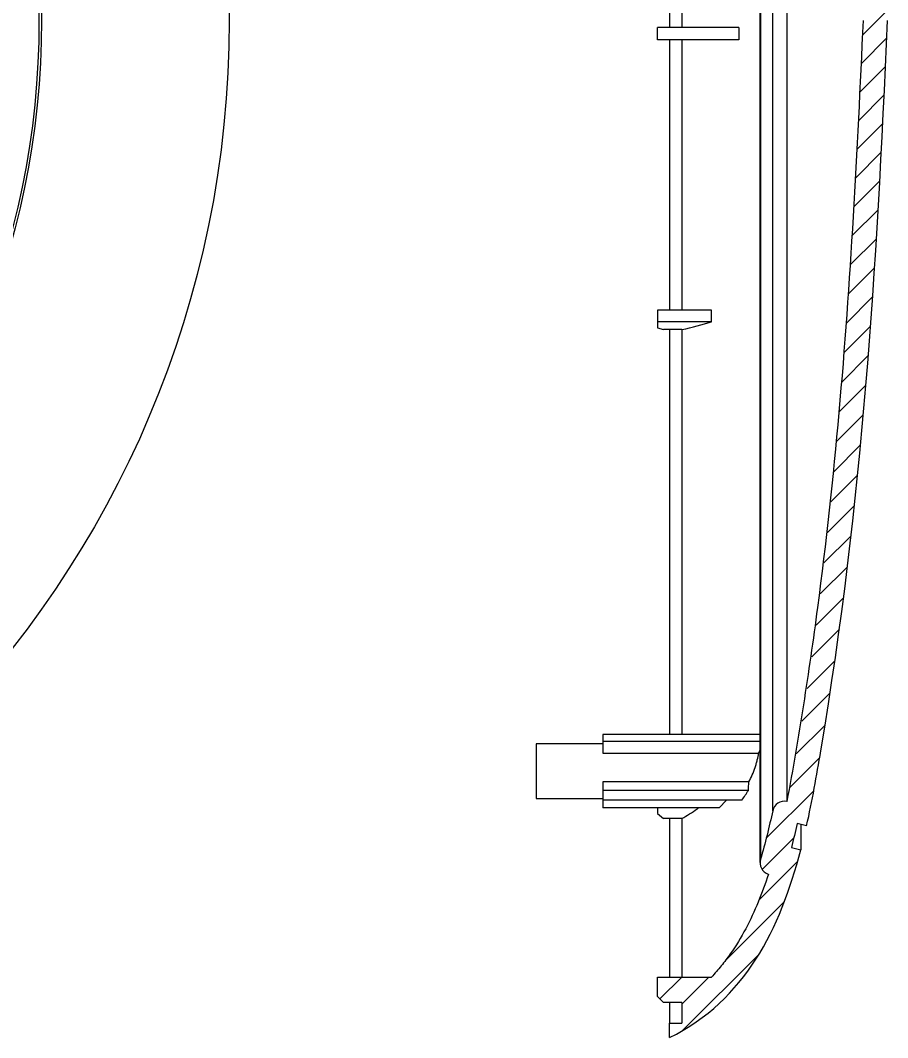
# Model space of a CAD drawing. Header units: inches. Extents: x 2104 to 3832, y 410 to 823.
# Drawn here: x 2378.9 to 2450.5, y 607.8 to 691.8 of the extents above; entities that cross this region are included whole.
import ezdxf

# ---------------------------------------------------------------- set-up
doc = ezdxf.new("R2010")
doc.units = ezdxf.units.IN
doc.styles.add('SLDTEXTSTYLE2', font='TXT', dxfattribs={"width": 0.6, "bigfont": 'bigfont'})
doc.dimstyles.new('5', dxfattribs={"dimtxt": 5, "dimasz": 2.5, "dimexe": 1.25, "dimexo": 0.625, "dimtad": 0, "dimzin": 12, "dimtxsty": 'SLDTEXTSTYLE2', "dimcen": 2.5, "dimclrd": 3, "dimclre": 3, "dimclrt": 256, "dimadec": 0, "dimazin": 0, "dimtfac": 1, "dimtmove": 0, "dimatfit": 3, "dimfxl": 1, "dimarcsym": 0})

# ---------------------------------------------------------------- blocks, each defined once
blk = doc.blocks.new('*D141')
at = {"color": 3, "lineweight": -2}
for p, q in [((2371.985357491929, 764.121772213361), (2367.275159035584, 758.4244722658229)), ((2258.635700011223, 627.017783155663), (2365.682205090945, 756.49768796802)), ((2257.042746066584, 625.0909988578601), (2255.449792121945, 623.1642145600572))]:
    blk.add_line(p, q, dxfattribs=at)
at = {"color": 3}
for points in [[(2366.954028319283, 758.6899645899294), (2367.596289751884, 758.1589799417164), (2365.682205090945, 756.49768796802)], [(2256.721615350284, 625.3564911819666), (2257.363876782885, 624.8255065337536), (2258.635700011223, 627.017783155663)]]:
    blk.add_solid(points, dxfattribs=at)
at = {"layer": 'Defpoints', "color": 0}
for p in [(2365.682205090945, 756.49768796802), (2258.635700011223, 627.017783155663)]:
    blk.add_point(p, dxfattribs=at)
at = {"insert": (2375.569503867366, 768.4570368834177), "char_height": 5, "attachment_point": 5, "rotation": 50.41802353399346, "style": 'SLDTEXTSTYLE2'}
blk.add_mtext('∅168', dxfattribs=at)
blk = doc.blocks.new('*D145')
at = {"color": 3, "lineweight": -2}
for p, q in [((2380.861533003853, 751.3725651326511), (2365.784823958691, 738.2901534635012)), ((2260.421316052195, 646.863783079254), (2363.896589049972, 736.6516880444287)), ((2258.533081143476, 645.2253176601815), (2256.644846234758, 643.5868522411089))]:
    blk.add_line(p, q, dxfattribs=at)
at = {"color": 3}
for points in [[(2365.511746388845, 738.6048592816209), (2366.057901528537, 737.9754476453813), (2363.896589049972, 736.6516880444287)], [(2258.26000357363, 645.5400234783012), (2258.806158713322, 644.9106118420618), (2260.421316052195, 646.863783079254)]]:
    blk.add_solid(points, dxfattribs=at)
at = {"layer": 'Defpoints', "color": 0}
for p in [(2363.896589049972, 736.6516880444287), (2260.421316052195, 646.863783079254)]:
    blk.add_point(p, dxfattribs=at)
at = {"insert": (2385.11006154847, 755.0591123255642), "char_height": 5, "attachment_point": 5, "rotation": 40.94893771763659, "style": 'SLDTEXTSTYLE2'}
blk.add_mtext('∅137', dxfattribs=at)
blk = doc.blocks.new('*D146')
at = {"color": 3, "lineweight": -2}
for p, q in [((2385.504987496969, 742.4297838197485), (2367.282069022958, 729.8402470438848)), ((2259.092706436427, 655.0962393272896), (2365.225198665741, 728.4192317963934)), ((2257.03583607921, 653.675224079798), (2254.978965721994, 652.2542088323066))]:
    blk.add_line(p, q, dxfattribs=at)
at = {"color": 3}
for points in [[(2367.045233148376, 730.1830587700875), (2367.518904897539, 729.4974353176821), (2365.225198665741, 728.4192317963934)], [(2256.799000204628, 654.0180358060007), (2257.272671953792, 653.3324123535953), (2259.092706436427, 655.0962393272896)]]:
    blk.add_solid(points, dxfattribs=at)
at = {"layer": 'Defpoints', "color": 0}
for p in [(2365.225198665741, 728.4192317963934), (2259.092706436427, 655.0962393272896)]:
    blk.add_point(p, dxfattribs=at)
at = {"insert": (2390.132945800706, 745.627068126604), "char_height": 5, "attachment_point": 5, "rotation": 34.63915281549411, "style": 'SLDTEXTSTYLE2'}
blk.add_mtext('∅129', dxfattribs=at)
blk = doc.blocks.new('*D147')
at = {"color": 3, "lineweight": -2}
for p, q in [((2389.831229011146, 733.5065068581891), (2372.935861169175, 724.4252634577233)), ((2253.584105839445, 660.2738137491441), (2370.733799262723, 723.2416573745393)), ((2251.382043932992, 659.0902076659598), (2249.17998202654, 657.9066015827758))]:
    blk.add_line(p, q, dxfattribs=at)
at = {"color": 3}
for points in [[(2372.738593488645, 724.7922737754653), (2373.133128849706, 724.0582531399812), (2370.733799262723, 723.2416573745393)], [(2251.184776252462, 659.457217983702), (2251.579311613523, 658.7231973482178), (2253.584105839445, 660.2738137491441)]]:
    blk.add_solid(points, dxfattribs=at)
at = {"layer": 'Defpoints', "color": 0}
for p in [(2370.733799262723, 723.2416573745393), (2253.584105839445, 660.2738137491441)]:
    blk.add_point(p, dxfattribs=at)
at = {"insert": (2394.785868300664, 736.1696205453536), "char_height": 5, "attachment_point": 5, "rotation": 28.25798537418927, "style": 'SLDTEXTSTYLE2'}
blk.add_mtext('∅133', dxfattribs=at)

msp = doc.modelspace()

# ---------------------------------------------------------------- hatches: boundary and pattern name
at = {"linetype": 'Continuous', "lineweight": 0}
h = msp.add_hatch(dxfattribs=at)
h.set_pattern_fill('ANSI31', color=4, scale=0.5, style=0)
h.set_pattern_definition([(45, (0, 0), (-1.122532015133644, 1.122532015133644), [])])
edge = h.paths.add_edge_path(flags=0)
edge.add_spline(control_points=[(2446.989447173557, 718.2541444320099), (2447.252562247188, 714.8089284956033), (2447.480385189429, 711.3609360607487), (2447.6837575974, 707.911677871787), (2447.842423341096, 705.2206583711242), (2447.986260308176, 702.5287492845051), (2448.120542346035, 699.836402890469), (2448.187687194622, 698.4901529090586), (2448.252441939381, 697.1437826249661), (2448.31544239243, 695.7973323339953), (2448.346942844606, 695.1241023658662), (2448.378004379681, 694.4508517647542), (2448.40870394475, 693.7775848004832), (2448.42405374491, 693.4409509318194), (2448.439313024875, 693.1043129258829), (2448.45449121743, 692.7676712761023), (2448.462080315387, 692.5993504139593), (2448.469649139641, 692.4310286366491), (2448.477198856927, 692.2627060035626), (2448.480973715751, 692.1785446829805), (2448.484743797719, 692.0943831480159), (2448.488509247879, 692.0102214059572), (2448.49039197298, 691.9681405344592), (2448.492273540122, 691.9260596111379), (2448.494153967387, 691.8839786368964), (2448.495094181022, 691.8629381497191), (2448.496034109687, 691.8418976498057), (2448.496973755639, 691.820857137269), (2448.497443578615, 691.8103368809933), (2448.497913330913, 691.7998166215613), (2448.498383012815, 691.7892963589867), (2448.498617853767, 691.7840362276985), (2448.498852677118, 691.7787760956245), (2448.499087482906, 691.7735159627665), (2448.4992048858, 691.7708858963375), (2448.499322284303, 691.7682558297123), (2448.49943967842, 691.7656257628915), (2448.499498375478, 691.764310729481), (2448.49955707144, 691.7629956960217), (2448.499615766305, 691.7616806625134), (2448.499645113738, 691.7610231457592), (2448.499674460897, 691.7603656289926), (2448.499703807781, 691.7597081122141), (2448.499718481224, 691.7593793538248), (2448.499733154598, 691.7590505954325), (2448.499747827903, 691.7587218370369), (2448.499755164556, 691.7585574578394), (2448.499762501192, 691.758393078641), (2448.49976983781, 691.7582286994417), (2448.499773506119, 691.758146509842), (2448.499777174424, 691.7580643202422), (2448.499780842725, 691.7579821306423), (2448.499782676875, 691.7579410358422), (2448.499784511024, 691.7578999410422), (2448.499786345173, 691.7578588462421), (2448.499787262247, 691.7578382988419), (2448.499788179321, 691.7578177514421), (2448.499789096394, 691.7577972040418), (2448.499789554931, 691.7577869303419), (2448.499790013468, 691.7577766566418), (2448.499790472004, 691.7577663829417)], knot_values=[0.03830570099803855, 0.03830570099803855, 0.03830570099803855, 0.03830570099803855, 0.04866232721367204, 0.04866232721367204, 0.04866232721367204, 0.05674176029441488, 0.05674176029441488, 0.05674176029441488, 0.06078167687195812, 0.06078167687195812, 0.06078167687195812, 0.0628016478573245, 0.0628016478573245, 0.0628016478573245, 0.0638116343763189, 0.0638116343763189, 0.0638116343763189, 0.06431662773529605, 0.06431662773529605, 0.06431662773529605, 0.06456912442560679, 0.06456912442560679, 0.06456912442560679, 0.06469537277201987, 0.06469537277201987, 0.06469537277201987, 0.06475849694537784, 0.06475849694537784, 0.06475849694537784, 0.06479005903207542, 0.06479005903207542, 0.06479005903207542, 0.0648058400754265, 0.0648058400754265, 0.0648058400754265, 0.06481373059710233, 0.06481373059710233, 0.06481373059710233, 0.06481767585794028, 0.06481767585794028, 0.06481767585794028, 0.06481964848835926, 0.06481964848835926, 0.06481964848835926, 0.06482063480356876, 0.06482063480356876, 0.06482063480356876, 0.0648211279611735, 0.0648211279611735, 0.0648211279611735, 0.06482137453997587, 0.06482137453997587, 0.06482137453997587, 0.06482149782937706, 0.06482149782937706, 0.06482149782937706, 0.06482155947407765, 0.06482155947407765, 0.06482155947407765, 0.06482159029642796, 0.06482159029642796, 0.06482159029642796, 0.06482159029642796], weights=[1, 1, 1, 1, 1, 1, 1, 1, 1, 1, 1, 1, 1, 1, 1, 1, 1, 1, 1, 1, 1, 1, 1, 1, 1, 1, 1, 1, 1, 1, 1, 1, 1, 1, 1, 1, 1, 1, 1, 1, 1, 1, 1, 1, 1, 1, 1, 1, 1, 1, 1, 1, 1, 1, 1, 1, 1, 1, 1, 1, 1], degree=3, periodic=0)
edge.add_spline(control_points=[(2448.499790472004, 691.7577663829417), (2448.499790013468, 691.7576944670415), (2448.499789554931, 691.7576841933413), (2448.499789096394, 691.7576739196414), (2448.499788179321, 691.7576533722414), (2448.499787262247, 691.7576328248412), (2448.499786345173, 691.7576122774411), (2448.499784511024, 691.7575711826411), (2448.499782676875, 691.757530087841), (2448.499780842725, 691.757488993041), (2448.499777174424, 691.7574068034411), (2448.499773506119, 691.7573246138412), (2448.49976983781, 691.7572424242418), (2448.499762501192, 691.7570780450425), (2448.499755164556, 691.7569136658439), (2448.499747827903, 691.7567492866461), (2448.499733154598, 691.7564205282507), (2448.499718481224, 691.7560917698585), (2448.499703807781, 691.755763011469), (2448.499674460897, 691.7551054946904), (2448.499645113738, 691.7544479779241), (2448.499615766305, 691.7537904611701), (2448.49955707144, 691.7524754276616), (2448.499498375478, 691.7511603942022), (2448.49943967842, 691.7498453607915), (2448.499322284303, 691.747215293971), (2448.4992048858, 691.7445852273457), (2448.499087482906, 691.7419551609165), (2448.498852677118, 691.7366950280585), (2448.498617853767, 691.7314348959848), (2448.498383012815, 691.7261747646966), (2448.497913330913, 691.7156545021218), (2448.497443578615, 691.70513424269), (2448.496973755639, 691.6946139864145), (2448.496034109687, 691.6735734738774), (2448.495094181022, 691.6525329739642), (2448.494153967387, 691.6314924867871), (2448.492273540122, 691.5894115125453), (2448.49039197298, 691.5473305892241), (2448.488509247879, 691.5052497177263), (2448.484743797719, 691.4210879756673), (2448.480973715751, 691.336926440703), (2448.477198856927, 691.2527651201207), (2448.469649139641, 691.0844424870342), (2448.462080315387, 690.9161207097237), (2448.45449121743, 690.7477998475812), (2448.439313024875, 690.4111581978005), (2448.42405374491, 690.0745201918638), (2448.40870394475, 689.7378863232003), (2448.378004379681, 689.064619358929), (2448.346942844606, 688.3913687578171), (2448.31544239243, 687.7181387896879), (2448.252441939381, 686.3716884987172), (2448.187687194622, 685.0253182146249), (2448.120542346035, 683.6790682332143), (2447.986260308176, 680.9867218391779), (2447.842423341096, 678.2948127525593), (2447.6837575974, 675.6037932518963), (2447.366607833401, 670.2248363347968), (2446.989587203035, 664.8485302080318), (2446.512991188099, 659.4813505271037), (2445.554444363488, 648.6866882155263), (2444.34596088031, 637.8796059739626), (2442.196678352565, 627.2577355618415)], knot_values=[0, 0, 0, 0, 3.085178303078937e-08, 3.085178303078937e-08, 3.085178303078937e-08, 9.255534908145238e-08, 9.255534908145238e-08, 9.255534908145238e-08, 2.159624811735725e-07, 2.159624811735725e-07, 2.159624811735725e-07, 4.627767453579289e-07, 4.627767453579289e-07, 4.627767453579289e-07, 9.564052737292494e-07, 9.564052737292494e-07, 9.564052737292494e-07, 1.943662330469564e-06, 1.943662330469564e-06, 1.943662330469564e-06, 3.918176443951471e-06, 3.918176443951471e-06, 3.918176443951471e-06, 7.867204670909145e-06, 7.867204670909145e-06, 7.867204670909145e-06, 1.57652611247572e-05, 1.57652611247572e-05, 1.57652611247572e-05, 3.156137403187197e-05, 3.156137403187197e-05, 3.156137403187197e-05, 6.31535998415098e-05, 6.31535998415098e-05, 6.31535998415098e-05, 0.0001263380514235895, 0.0001263380514235895, 0.0001263380514235895, 0.0002527069542845679, 0.0002527069542845679, 0.0002527069542845679, 0.0005054447574887112, 0.0005054447574887112, 0.0005054447574887112, 0.001010920342231985, 0.001010920342231985, 0.001010920342231985, 0.002021871312568641, 0.002021871312568641, 0.002021871312568641, 0.00404377119865948, 0.00404377119865948, 0.00404377119865948, 0.00808754555340326, 0.00808754555340326, 0.00808754555340326, 0.01617469380651018, 0.01617469380651018, 0.01617469380651018, 0.0323410316540526, 0.0323410316540526, 0.0323410316540526, 0.06488348940952818, 0.06488348940952818, 0.06488348940952818, 0.06488348940952818], weights=[1, 1, 1, 1, 1, 1, 1, 1, 1, 1, 1, 1, 1, 1, 1, 1, 1, 1, 1, 1, 1, 1, 1, 1, 1, 1, 1, 1, 1, 1, 1, 1, 1, 1, 1, 1, 1, 1, 1, 1, 1, 1, 1, 1, 1, 1, 1, 1, 1, 1, 1, 1, 1, 1, 1, 1, 1, 1, 1, 1, 1, 1, 1, 1], degree=3, periodic=0)
edge.add_line((2442.196678352565, 627.2577355618415), (2442.190616917649, 627.2589620629803))
edge.add_arc((2441.992291247888, 626.2788258843226), 1, 78.56093418914296, 167.8325039065477)
edge.add_spline(control_points=[(2441.014755626292, 626.4895961585809), (2440.725535656646, 625.1482171439103), (2440.398120879284, 623.8134282600923), (2440.004955538592, 622.4987545870009)], knot_values=[0.05200742872861054, 0.05200742872861054, 0.05200742872861054, 0.05200742872861054, 0.05611279730701689, 0.05611279730701689, 0.05611279730701689, 0.05611279730701689], weights=[1, 1, 1, 1], degree=3, periodic=0)
edge.add_arc((2440.963029529735, 622.2122336846311), 1, 163.3502183027959, 251.8895253656285)
edge.add_line((2440.652179334998, 621.2617747657758), (2440.664529648651, 621.2577355618416))
edge.add_spline(control_points=[(2440.664529648651, 621.2577355618415), (2439.814471667025, 618.6585890795169), (2438.65096987388, 616.0889148506272), (2436.966722386829, 613.9345074121255), (2436.648085512479, 613.5269226257107), (2436.310484274962, 613.1333727353909), (2435.954743456865, 612.7577355618415)], knot_values=[0, 0, 0, 0, 0.008203867933991976, 0.008203867933991976, 0.008203867933991976, 0.00973531932484115, 0.00973531932484115, 0.00973531932484115, 0.00973531932484115], weights=[1, 1, 1, 1, 1, 1, 1], degree=3, periodic=0)
edge.add_line((2435.954743456865, 612.7577355618415), (2431.501781203515, 612.7577355618415))
edge.add_line((2431.501781203515, 612.7577355618415), (2431.501781203515, 611.1593045608968))
edge.add_line((2431.501781203515, 611.1593045608967), (2432.001781203515, 610.6593045608967))
edge.add_line((2432.001781203515, 610.6593045608967), (2433.501781203515, 610.6593045608967))
edge.add_line((2433.501781203515, 610.6593045608967), (2433.501781203515, 608.9577355618414))
edge.add_line((2433.501781203515, 608.9577355618416), (2432.501781203515, 608.9577355618416))
edge.add_line((2432.501781203515, 608.9577355618416), (2432.501781203515, 607.7577355618415))
edge.add_spline(control_points=[(2432.501781203515, 607.7577355618415), (2438.765381866994, 610.8807565229487), (2441.630064702067, 616.7425787953222), (2443.331411230318, 623.2577355618424)], knot_values=[0, 0, 0, 0, 0.222015499714834, 0.222015499714834, 0.222015499714834, 0.222015499714834], weights=[1, 1, 1, 1], degree=3, periodic=0)
edge.add_line((2443.331411230318, 623.2577355618415), (2442.557367940391, 623.459866671073))
edge.add_spline(control_points=[(2442.557367940391, 623.4598666710732), (2442.728350250705, 624.114628377463), (2442.88657082531, 624.7727984812697), (2443.034881581661, 625.433064913966)], knot_values=[0, 0, 0, 0, 0.002023571343347667, 0.002023571343347667, 0.002023571343347667, 0.002023571343347667], weights=[1, 1, 1, 1], degree=3, periodic=0)
edge.add_line((2443.034881581661, 625.433064913966), (2443.815432424517, 625.2577355618416))
edge.add_spline(control_points=[(2443.815432424517, 625.2577355618415), (2444.274447108498, 627.3012285316385), (2448.356235510512, 650.3124960150059), (2449.575787517744, 670.9930216800554), (2450.501781203515, 691.7577355618415)], knot_values=[0.2445291102303509, 0.2445291102303509, 0.2445291102303509, 0.2445291102303509, 0.312997624451679, 1, 1, 1, 1], weights=[1, 1, 1, 1, 1], degree=3, periodic=0)
edge.add_spline(control_points=[(2450.501781203515, 691.7577355618415), (2450.02483111843, 702.4529834937206), (2449.499324000714, 712.6286583967029), (2448.626839355753, 722.8157480954138)], knot_values=[0, 0, 0, 0, 0.3538532135867314, 0.3538532135867314, 0.3538532135867314, 0.3538532135867314], weights=[1, 1, 1, 1], degree=3, periodic=0)
edge.add_line((2448.626839358033, 722.8157480687925), (2447.829757417005, 722.7474810981059))
edge.add_spline(control_points=[(2447.829757414729, 722.7474811246803), (2447.75504013993, 723.6198765127361), (2447.677798267537, 724.4920597992794), (2447.597885216133, 725.3639945952763), (2447.541135044276, 725.9831982003508), (2447.483037642093, 726.6022799203885), (2447.42354372559, 727.2212259280838)], knot_values=[0.01647856169807737, 0.01647856169807737, 0.01647856169807737, 0.01647856169807737, 0.01910499037357435, 0.01910499037357435, 0.01910499037357435, 0.02097026043283306, 0.02097026043283306, 0.02097026043283306, 0.02097026043283306], weights=[1, 1, 1, 1, 1, 1, 1], degree=3, periodic=0)
edge.add_spline(control_points=[(2447.423543728279, 727.2212259001188), (2447.688986958098, 727.2467406576963), (2447.954430187917, 727.2722554152734), (2448.219873417736, 727.2977701728506)], knot_values=[0, 0, 0, 0, 1, 1, 1, 1], weights=[1, 1, 1, 1], degree=3, periodic=0)
edge.add_spline(control_points=[(2448.219873415043, 727.2977702008726), (2447.440371283828, 735.4073343457097), (2446.164139576823, 745.561015484907), (2444.274447108498, 756.2142425920448), (2443.815432424517, 758.2577355618415)], knot_values=[0.4057203613659054, 0.4057203613659054, 0.4057203613659054, 0.4057203613659054, 0.687002375548321, 0.7554708897696493, 0.7554708897696493, 0.7554708897696493, 0.7554708897696493], weights=[1, 1, 1, 1, 1], degree=3, periodic=0)
edge.add_line((2443.815432424517, 758.2577355618415), (2443.034881581661, 758.0824062097172))
edge.add_spline(control_points=[(2443.034881581661, 758.0824062097173), (2442.88657082531, 758.7426726424138), (2442.728350250705, 759.4008427462203), (2442.557367940391, 760.05560445261)], knot_values=[0.05217975978848448, 0.05217975978848448, 0.05217975978848448, 0.05217975978848448, 0.05420357632891264, 0.05420357632891264, 0.05420357632891264, 0.05420357632891264], weights=[1, 1, 1, 1], degree=3, periodic=0)
edge.add_line((2442.557367940391, 760.05560445261), (2443.331411230318, 760.2577355618416))
edge.add_spline(control_points=[(2443.331411230318, 760.2577355618411), (2441.630064702067, 766.7728923283611), (2438.765381866994, 772.6347146007346), (2432.501781203515, 775.7577355618415)], knot_values=[0.777984500285169, 0.777984500285169, 0.777984500285169, 0.777984500285169, 1, 1, 1, 1], weights=[1, 1, 1, 1], degree=3, periodic=0)
edge.add_line((2432.501781203515, 775.7577355618415), (2432.501781203515, 774.5577355618415))
edge.add_line((2432.501781203515, 774.5577355618417), (2433.501781203515, 774.5577355618417))
edge.add_line((2433.501781203515, 774.5577355618417), (2433.501781203515, 772.8561665627866))
edge.add_line((2433.501781203515, 772.8561665627864), (2432.001781203515, 772.8561665627864))
edge.add_line((2432.001781203515, 772.8561665627864), (2431.501781203515, 772.3561665627863))
edge.add_line((2431.501781203515, 772.3561665627864), (2431.501781203515, 770.7577355618416))
edge.add_line((2431.501781203515, 770.7577355618415), (2435.954743456865, 770.7577355618415))
edge.add_spline(control_points=[(2435.954743456865, 770.7577355618415), (2436.518560401465, 770.1623846976873), (2437.036911057002, 769.5213944986373), (2437.507909022314, 768.8502066596992), (2438.907424796129, 766.8558499172801), (2439.907170517806, 764.5734450350084), (2440.664529648651, 762.2577355618415)], knot_values=[0.003218326287193315, 0.003218326287193315, 0.003218326287193315, 0.003218326287193315, 0.005665401560852322, 0.005665401560852322, 0.005665401560852322, 0.01296439333803103, 0.01296439333803103, 0.01296439333803103, 0.01296439333803103], weights=[1, 1, 1, 1, 1, 1, 1], degree=3, periodic=0)
edge.add_line((2440.664529648651, 762.2577355618415), (2440.652179334998, 762.2536963579073))
edge.add_arc((2440.963029529735, 761.3032374390519), 1, 108.1104746343723, 196.6497816972111)
edge.add_spline(control_points=[(2440.004955538592, 761.0167165366823), (2440.398120879284, 759.7020428635909), (2440.725535656646, 758.3672539797727), (2441.014755626292, 757.0258749651022)], knot_values=[1.398578778534941e-17, 1.398578778534941e-17, 1.398578778534941e-17, 1.398578778534941e-17, 0.004100329611792437, 0.004100329611792437, 0.004100329611792437, 0.004100329611792437], weights=[1, 1, 1, 1], degree=3, periodic=0)
edge.add_arc((2441.992291247888, 757.2366452393604), 1, 192.1674960934531, 281.4390658108572)
edge.add_line((2442.190616917649, 756.2565090607028), (2442.196678352565, 756.2577355618416))
edge.add_spline(control_points=[(2442.196678352565, 756.2577355618415), (2443.357616215623, 750.5203178986245), (2444.167352599925, 744.7139639320914), (2444.911294987874, 738.9077355618416)], knot_values=[0, 0, 0, 0, 0.01755681519453793, 0.01755681519453793, 0.01755681519453793, 0.01755681519453793], weights=[1, 1, 1, 1], degree=3, periodic=0)
edge.add_line((2444.911294987874, 738.9077355618416), (2442.501781203515, 738.9077355618416))
edge.add_line((2442.501781203515, 738.9077355618416), (2442.501781203515, 737.7577355618416))
edge.add_line((2442.501781203515, 737.7577355618415), (2445.056713073674, 737.7577355618415))
edge.add_spline(control_points=[(2445.056713073674, 737.7577355618415), (2445.222972131324, 736.4253143605362), (2445.381639841623, 735.0919259131175), (2445.533048026676, 733.7577355618415)], knot_values=[2.433850994216316e-05, 2.433850994216316e-05, 2.433850994216316e-05, 2.433850994216316e-05, 0.004052600539992576, 0.004052600539992576, 0.004052600539992576, 0.004052600539992576], weights=[1, 1, 1, 1], degree=3, periodic=0)
edge.add_line((2445.533048026676, 733.7577355618415), (2442.501781203515, 733.7577355618415))
edge.add_line((2442.501781203515, 733.7577355618415), (2442.501781203515, 732.6077355618415))
edge.add_line((2442.501781203515, 732.6077355618417), (2445.661744909541, 732.6077355618417))
edge.add_spline(control_points=[(2445.661744909541, 732.6077355618414), (2445.694979803955, 732.306548170569), (2445.727851094538, 732.0053204405673), (2445.760363375568, 731.7040541888058)], knot_values=[0.0239006783943341, 0.0239006783943341, 0.0239006783943341, 0.0239006783943341, 0.0248094530934842, 0.0248094530934842, 0.0248094530934842, 0.0248094530934842], weights=[1, 1, 1, 1], degree=3, periodic=0)
edge.add_line((2445.760371371619, 731.704055048975), (2445.759024547216, 731.7039097013519))
edge.add_spline(control_points=[(2445.759024547216, 731.7039097013518), (2445.705311101291, 731.6981130154883), (2445.652031095835, 731.6819437999198), (2445.603528271978, 731.6581254341419), (2445.543376411378, 731.6285865557003), (2445.488668422213, 731.5868798117282), (2445.441049726378, 731.5397284439838), (2445.364456988102, 731.4638873839586), (2445.302975926962, 731.3722604954802), (2445.252512069641, 731.2770149546565), (2445.152599731305, 731.0884402953849), (2445.090576797426, 730.8793904008686), (2445.048461154332, 730.6701796218014), (2444.962449587018, 730.2429144612823), (2444.956303334851, 729.7971324505232), (2445.000552497638, 729.363547950457)], knot_values=[0, 0, 0, 0, 0.0001621065891138515, 0.0001621065891138515, 0.0001621065891138515, 0.0003632548707482219, 0.0003632548707482219, 0.0003632548707482219, 0.0006876843214580516, 0.0006876843214580516, 0.0006876843214580516, 0.001332682913363725, 0.001332682913363725, 0.001332682913363725, 0.002656886744572482, 0.002656886744572482, 0.002656886744572482, 0.002656886744572482], weights=[1, 1, 1, 1, 1, 1, 1, 1, 1, 1, 1, 1, 1, 1, 1, 1], degree=3, periodic=0)
edge.add_spline(control_points=[(2445.000552497638, 729.363547950457), (2445.304684120172, 726.383451849075), (2445.574738879907, 723.3997450068958), (2445.816500089229, 720.4139418762517)], knot_values=[0.03204505601014748, 0.03204505601014748, 0.03204505601014748, 0.03204505601014748, 0.0410214463648737, 0.0410214463648737, 0.0410214463648737, 0.0410214463648737], weights=[1, 1, 1, 1], degree=3, periodic=0)
edge.add_spline(control_points=[(2445.816500089231, 720.4139418762171), (2445.858710722888, 719.8926314374054), (2445.971868639899, 719.3601600027911), (2446.212109396879, 718.8955841856279), (2446.263256076355, 718.7966771112789), (2446.321171963056, 718.7006369766615), (2446.388176067499, 718.6117041808808), (2446.455563377517, 718.5222627663601), (2446.533344400454, 718.4382089440584), (2446.623900601346, 718.3723273027387), (2446.674455428507, 718.3355475465515), (2446.729932001712, 718.3040944646087), (2446.788718431839, 718.282817795522), (2446.83916727706, 718.264558762217), (2446.893206054411, 718.2536804965872), (2446.946850413195, 718.2528081136762), (2446.960600214629, 718.2525845097022), (2446.97437511727, 718.2529940363503), (2446.988086858968, 718.2540405437891)], knot_values=[0, 0, 0, 0, 0.001569049648949982, 0.001569049648949982, 0.001569049648949982, 0.001895863065709207, 0.001895863065709207, 0.001895863065709207, 0.002226072939549613, 0.002226072939549613, 0.002226072939549613, 0.002409524432228198, 0.002409524432228198, 0.002409524432228198, 0.002567190334153628, 0.002567190334153628, 0.002567190334153628, 0.00260705341689275, 0.00260705341689275, 0.00260705341689275, 0.00260705341689275], weights=[1, 1, 1, 1, 1, 1, 1, 1, 1, 1, 1, 1, 1, 1, 1, 1, 1, 1, 1], degree=3, periodic=0)
edge.add_line((2446.988086858968, 718.2540405437891), (2446.989463503617, 718.2541456734508))

# ---------------------------------------------------------------- linework, layer by layer
at = {"color": 7, "linetype": 'Continuous', "lineweight": 15}
for p, q in [((2439.963029529735, 761.3032374390519), (2439.963029529735, 622.2122336846311)), ((2440.004955538592, 761.0167165366821), (2440.004955538592, 622.4987545870009)), ((2441.014755626292, 626.4895961585809), (2441.014755626292, 700.6974134845012)), ((2442.190616917649, 699.727740094599), (2442.190616917649, 627.2589620629805)), ((2442.196678352565, 627.2577355618415), (2442.196678352565, 699.7278916512736)), ((2432.501781203515, 692.3577355618417), (2432.501781203515, 691.1577355618416)), ((2433.501781203515, 692.3577355618417), (2433.501781203515, 691.1577355618416)), ((2431.501781203515, 690.1577355618416), (2431.501781203515, 691.1577355618416)), ((2438.21780732348, 691.1577355618416), (2431.501781203515, 691.1577355618416)), ((2438.209050522945, 690.1577355618416), (2431.501781203515, 690.1577355618416)), ((2432.501781203515, 690.1577355618416), (2432.501781203515, 667.8209212643679)), ((2433.501781203515, 690.1577355618416), (2433.501781203515, 667.8209212643679)), ((2431.501781203515, 667.8209212643679), (2431.501781203515, 666.8698647480729)), ((2435.953244795168, 667.8209212643679), (2431.501781203515, 667.8209212643679)), ((2435.953244795167, 666.8698647480729), (2431.501781203515, 666.8698647480729)), ((2431.501781203515, 666.8698647480729), (2431.501781203515, 666.376401663104)), ((2431.501781203515, 666.376401663104), (2432.001781203515, 666.2218902110641)), ((2433.501781203514, 666.2218902110641), (2432.001781203515, 666.2218902110641)), ((2432.501781203515, 666.2218902110641), (2432.501781203515, 632.785846109785)), ((2433.501781203514, 666.2218902110641), (2433.501781203515, 632.785846109785)), ((2439.963029529735, 632.785846109785), (2427.001781203515, 632.785846109785)), ((2427.001781203515, 632.785846109785), (2427.001781203515, 632.1980608574926)), ((2427.001781203515, 632.0077355618415), (2421.501781203515, 632.0077355618415)), ((2421.501781203515, 632.0077355618415), (2421.501781203515, 627.5077355618415)), ((2439.963029529735, 632.1980608574926), (2427.001781203515, 632.1980608574926)), ((2427.001781203515, 632.1980608574926), (2427.001781203515, 631.2386167643041)), ((2427.001781203515, 631.2386167643041), (2439.854639135012, 631.2386167643041)), ((2439.04886505893, 628.8727953949539), (2427.001781203515, 628.8727953949539)), ((2427.001781203515, 628.8727953949539), (2427.001781203515, 628.1757184580089)), ((2421.501781203515, 627.5077355618415), (2427.001781203515, 627.5077355618415)), ((2439.006819115128, 628.1757184580089), (2427.001781203515, 628.1757184580089)), ((2427.001781203515, 628.1757184580089), (2427.001781203515, 627.3667014636341)), ((2438.47066449667, 627.3667014636341), (2427.001781203515, 627.3667014636341)), ((2427.001781203515, 627.3667014636341), (2427.001781203515, 626.729625013898)), ((2436.595109619761, 626.729625013898), (2427.001781203515, 626.729625013898)), ((2431.501781203515, 626.729625013898), (2431.501781203515, 626.2595972514322)), ((2436.595109619761, 626.729625013898), (2437.199209486186, 627.3667014636341)), ((2442.196678352565, 627.2577355618415), (2442.190616917649, 627.2589620629805)), ((2431.501781203515, 626.2595972514322), (2432.001781203515, 625.8550810183407)), ((2433.501781203514, 625.8550810183407), (2432.001781203515, 625.8550810183407)), ((2432.501781203515, 625.8550810183407), (2432.501781203515, 612.7577355618415)), ((2433.501781203514, 625.8550810183407), (2433.501781203515, 612.7577355618415)), ((2443.815432424517, 625.2577355618415), (2443.034881581661, 625.433064913966)), ((2443.331411230318, 625.3664576562061), (2443.331411230318, 623.2577355618415)), ((2442.557367940391, 623.4598666710732), (2443.331411230318, 623.2577355618415)), ((2440.652179334998, 621.2617747657758), (2440.664529648651, 621.2577355618415)), ((2431.501781203515, 611.1593045608967), (2431.501781203515, 612.7577355618415)), ((2431.501781203515, 612.7577355618415), (2435.954743456865, 612.7577355618415)), ((2431.501781203515, 611.1593045608967), (2432.001781203515, 610.6593045608967)), ((2433.501781203515, 610.6593045608967), (2432.001781203515, 610.6593045608967)), ((2432.501781203515, 610.6593045608967), (2432.501781203515, 608.9577355618416)), ((2433.501781203515, 610.6593045608967), (2433.501781203515, 608.9577355618416)), ((2432.501781203515, 607.7577355618415), (2432.501781203515, 608.9577355618416)), ((2432.501781203515, 608.9577355618416), (2433.501781203515, 608.9577355618416))]:
    msp.add_line(p, q, dxfattribs=at)
for radius in [84.00000000000006, 68.5, 68.29786889076848]:
    msp.add_circle((2312.158952551084, 691.7577355618415), radius, dxfattribs=at)
for centre, radius, start, end in [((2441.992291247888, 626.2788258843226), 0.9999999999999566, 78.5609341891372, 167.8325039065484), ((2440.963029529735, 622.2122336846311), 0.9999999999999988, 163.3502183027896, 251.8895253656359)]:
    msp.add_arc(centre, radius, start, end, dxfattribs=at)
for points, knots in [([(2442.196678352565, 627.2577355618415), (2442.465100388159, 628.5842917688711), (2442.701889547092, 629.915085160081), (2443.153878194995, 632.5795638517315), (2443.370884145605, 633.9130071788999), (2443.998126408254, 637.9165218707755), (2444.383274428667, 640.5899537807005), (2445.444279706979, 648.6228994670786), (2446.02457321638, 653.9952138878635), (2447.46306737374, 670.1526614255823), (2448.017622913831, 680.9545445598884), (2448.499790472004, 691.7577047407414)], [0, 0, 0, 0, 0.06249999999999983, 0.06249999999999983, 0.1249999999999997, 0.1249999999999997, 0.2499999999999997, 0.2499999999999997, 0.4999999999999997, 0.4999999999999997, 1, 1, 1, 1]), ([(2443.815432424517, 625.2577355618415), (2444.274447108498, 627.3012285316385), (2448.356235510512, 650.3124960150059), (2449.575787517744, 670.9930216800554), (2450.501781203515, 691.7577355618415)], [0.2445291102303508, 0.2445291102303508, 0.2445291102303508, 0.2445291102303508, 0.312997624451679, 1, 1, 1, 1]), ([(2439.04886505893, 628.8727953949539), (2439.147892842798, 629.0570068581111), (2439.241364672253, 629.2519543251859), (2439.414180112747, 629.6547426701294), (2439.495161628492, 629.8671636485673), (2439.600096002366, 630.1786597640925), (2439.632583761106, 630.2818290970409), (2439.692636787874, 630.4866780520891), (2439.720424761954, 630.5892907338847), (2439.794160454274, 630.8867550027863), (2439.830703386283, 631.0705614268348), (2439.854639135012, 631.2386167643041)], [0, 0, 0, 0, 0.2499999999999968, 0.2499999999999968, 0.5000000000000008, 0.5000000000000008, 0.6249999999999998, 0.6249999999999998, 0.7499999999999987, 0.7499999999999987, 1, 1, 1, 1]), ([(2439.854639135012, 631.2386167643041), (2439.862508488523, 631.2541825399752), (2439.899278967409, 631.3269154556953), (2439.934973827194, 631.3999993843362), (2439.963029529735, 631.4574424160443)], [0, 0, 0, 0, 0.2140128099786231, 1, 1, 1, 1]), ([(2433.501781203515, 625.8550810183407), (2433.94340216606, 626.1027808920829), (2434.426281990729, 626.3736223641771), (2434.848787506, 626.7016013922674), (2434.884887785844, 626.729625013898)], [0, 0, 0, 0, 0.914556666034809, 1, 1, 1, 1]), ([(2440.664529648651, 621.2577355618415), (2440.154314081882, 619.6976949243093), (2439.547474001026, 618.1864440858318), (2438.402987149677, 616.0378387990103), (2437.982119110872, 615.3415178357312), (2437.276139712715, 614.3347441344896), (2437.027246240469, 614.004167550229), (2436.507004358126, 613.3640145871913), (2436.236345063146, 613.0550869650796), (2435.954743456865, 612.7577355618415)], [0, 0, 0, 0, 0.5000000000000016, 0.5000000000000016, 0.7500000000000023, 0.7500000000000023, 0.8750000000000011, 0.8750000000000011, 1, 1, 1, 1])]:
    msp.add_open_spline(points, degree=3, knots=knots, dxfattribs=at)
for points in [[(2438.21780732348, 691.1577355618416), (2438.216216494581, 690.8243932444749), (2438.213299690762, 690.4910545919867), (2438.209050522945, 690.1577355618416)], [(2435.953244795168, 666.8698647480729), (2435.955243230463, 667.1868778893728), (2435.955243230463, 667.5039081230681), (2435.953244795168, 667.8209212643679)], [(2433.501781203515, 666.2218902110641), (2434.393337663408, 666.4110025175497), (2435.209659521365, 666.6272948497477), (2435.953244795168, 666.8698647480729)], [(2439.006819115128, 628.1757184580089), (2439.022483728198, 628.4080410417979), (2439.03648554118, 628.6404043188426), (2439.04886505893, 628.8727953949539)], [(2438.47066449667, 627.3667014636341), (2438.658059361393, 627.6326102233069), (2438.83648033572, 627.9024114815057), (2439.006819115128, 628.1757184580089)], [(2441.014755626292, 626.4895961585809), (2440.726219242578, 625.15138756062), (2440.399909663996, 623.8194096321121), (2440.004955538592, 622.4987545870009)], [(2443.034881581661, 625.433064913966), (2442.886747789194, 624.7735863089052), (2442.728626810556, 624.1156874390673), (2442.557367940391, 623.4598666710732)], [(2432.501781203515, 607.7577355618415), (2438.765381866993, 610.8807565229487), (2441.630064702067, 616.742578795322), (2443.331411230318, 623.257735561842)]]:
    msp.add_open_spline(points, degree=3, dxfattribs=at)

# ---------------------------------------------------------------- dimensions: what is measured, and where the dimension line sits
for p1, p2, picture, middle in [((2258.635700011223, 627.017783155663), (2365.682205090945, 756.49768796802), '*D141', (2375.569503867366, 768.4570368834177)), ((2260.421316052195, 646.863783079254), (2363.896589049972, 736.6516880444287), '*D145', (2385.11006154847, 755.0591123255642)), ((2259.092706436427, 655.0962393272896), (2365.225198665741, 728.4192317963934), '*D146', (2390.132945800706, 745.627068126604)), ((2253.584105839445, 660.2738137491441), (2370.733799262723, 723.2416573745393), '*D147', (2394.785868300664, 736.1696205453536))]:
    dim = msp.add_diameter_dim_2p(p1=p1, p2=p2, dimstyle='5')
    dim.commit()
    dim.dimension.update_dxf_attribs({"geometry": picture, "text_midpoint": middle, "dimtype": 163})

doc.saveas('drawing.dxf')
